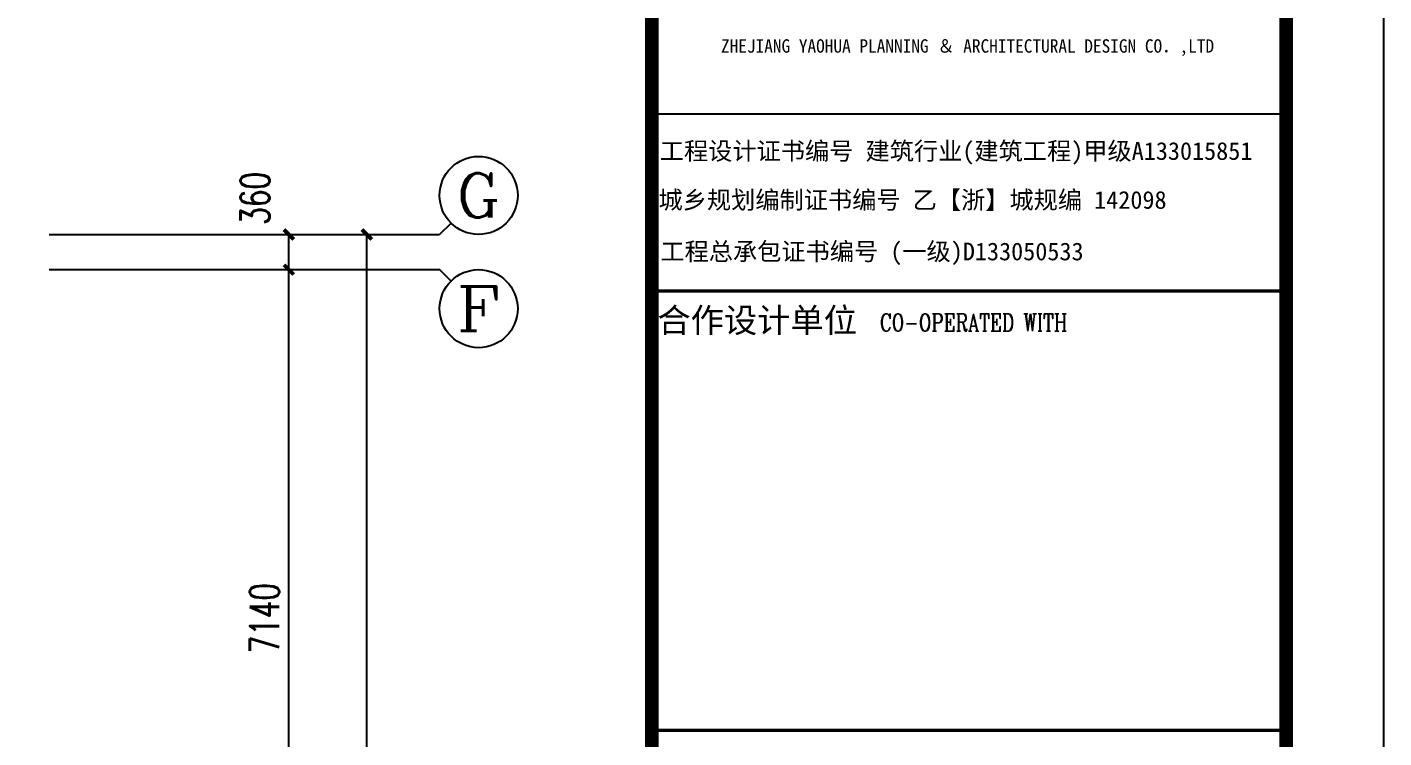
# Model space of a CAD drawing. Extents: x -55118 to 386282, y -631686 to -470886.
# Drawn here: x 372383 to 386282, y -586762 to -579482 of the extents above; entities that cross this region are included whole.
import ezdxf
from ezdxf.enums import TextEntityAlignment as Align

# ---------------------------------------------------------------- set-up
doc = ezdxf.new("R2010")
doc.units = 0
doc.header["$LTSCALE"] = 1000
doc.header["$MEASUREMENT"] = 0
doc.layers.get('0').update_dxf_attribs({"linetype": 'CONTINUOUS'})
doc.layers.get('Defpoints').update_dxf_attribs({"linetype": 'CONTINUOUS'})
for name, color, linetype in [('AXIS', 3, 'CONTINUOUS'), ('AXIS_TEXT', 7, 'CONTINUOUS'), ('WALL', 6, 'CONTINUOUS'), ('图框', 4, 'CONTINUOUS')]:
    doc.layers.add(name, color=color, linetype=linetype)
doc.styles.add('_TCH_AXIS', font='COMPLEX', dxfattribs={"bigfont": 'GBCBIG'})
doc.styles.add('_TCH_DIM_T3', font='SIMPLEX', dxfattribs={"width": 0.705882, "bigfont": 'GBCBIG'})
doc.styles.add('COMPLEX', font='COMPLEX')
doc.styles.add('iIcon2', font='')
doc.styles.add('MIMI-TKWZ', font='romanc.shx', dxfattribs={"width": 0.75, "oblique": 15, "bigfont": 'bigfont.shx'})
doc.styles.add('图框艺术体', font='simhei.ttf', dxfattribs={"width": 0.9})
doc.styles.get('iIcon2').set_extended_font_data('SimSun')
doc.dimstyles.new('_TCH_ARCH&&100', dxfattribs={"dimtxt": 297.5, "dimasz": 100, "dimexe": 250, "dimexo": 300, "dimgap": 100, "dimtad": 1, "dimdec": 0, "dimzin": 0, "dimdsep": 46, "dimtxsty": '_TCH_DIM_T3', "dimblk": 'ARCHTICK', "dimcen": 0.09, "dimclrt": 7, "dimazin": 2, "dimtfac": 1, "dimtdec": 0, "dimtix": 1, "dimtmove": 2, "dimatfit": 3, "dimfxl": 0, "dimtolj": 1, "dimtzin": 0, "dimarcsym": 0})

# ---------------------------------------------------------------- blocks, each defined once
blk = doc.blocks.new('_ArchTick')
at = {"color": 0, "linetype": 'ByBlock', "const_width": 0.4}
blk.add_lwpolyline([(-0.5, -0.5), (0.5, 0.5)], dxfattribs=at)
blk = doc.blocks.new('*D87')
at = {"layer": 'AXIS', "color": 0, "lineweight": -2}
for p, q in [((372864, -581966), (375314, -581966)), ((375064, -589106), (375064, -581966)), ((372864, -589106), (375314, -589106))]:
    blk.add_line(p, q, dxfattribs=at)
at = {"layer": 'Defpoints', "color": 0}
for p in [(372564, -581966), (375064, -581966), (372564, -589106)]:
    blk.add_point(p, dxfattribs=at)
at = {"layer": 'AXIS', "color": 0, "lineweight": -2, "xscale": 100, "yscale": 100, "zscale": 100}
for p, rotation in [((375064, -581966), 90), ((375064, -589106), 270)]:
    blk.add_blockref('_ArchTick', p, dxfattribs=dict(at, rotation=rotation))
at = {"layer": 'AXIS', "color": 7, "insert": (374815, -585536), "char_height": 297.5, "attachment_point": 5, "rotation": 90, "style": '_TCH_DIM_T3'}
blk.add_mtext('\\A1;7140', dxfattribs=at)
blk = doc.blocks.new('*D88')
at = {"layer": 'AXIS', "color": 0, "lineweight": -2}
for p, q in [((372864, -581606), (375314, -581606)), ((375064, -581966), (375064, -581606)), ((372864, -581966), (375314, -581966))]:
    blk.add_line(p, q, dxfattribs=at)
at = {"layer": 'Defpoints', "color": 0}
for p in [(372564, -581606), (375064, -581606), (372564, -581966)]:
    blk.add_point(p, dxfattribs=at)
at = {"layer": 'AXIS', "color": 0, "lineweight": -2, "xscale": 100, "yscale": 100, "zscale": 100}
for p, rotation in [((375064, -581606), 90), ((375064, -581966), 270)]:
    blk.add_blockref('_ArchTick', p, dxfattribs=dict(at, rotation=rotation))
at = {"layer": 'AXIS', "color": 7, "insert": (374719, -581236), "char_height": 297.5, "attachment_point": 5, "rotation": 90, "style": '_TCH_DIM_T3'}
blk.add_mtext('\\A1;360', dxfattribs=at)
blk = doc.blocks.new('*D89')
at = {"layer": 'AXIS', "color": 0, "lineweight": -2}
for p, q in [((372864, -581606), (376114, -581606)), ((375864, -620606), (375864, -581606)), ((372864, -620606), (376114, -620606))]:
    blk.add_line(p, q, dxfattribs=at)
at = {"layer": 'Defpoints', "color": 0}
for p in [(372564, -581606), (375864, -581606), (372564, -620606)]:
    blk.add_point(p, dxfattribs=at)
at = {"layer": 'AXIS', "color": 0, "lineweight": -2, "xscale": 100, "yscale": 100, "zscale": 100}
for p, rotation in [((375864, -581606), 90), ((375864, -620606), 270)]:
    blk.add_blockref('_ArchTick', p, dxfattribs=dict(at, rotation=rotation))
at = {"layer": 'AXIS', "color": 7, "insert": (375615, -601106), "char_height": 297.5, "attachment_point": 5, "rotation": 90, "style": '_TCH_DIM_T3'}
blk.add_mtext('\\A1;39000', dxfattribs=at)
blk = doc.blocks.new('_AXISO')
blk.add_circle((0, 0), 0.5)
at = {"layer": 'AXIS_TEXT', "style": 'COMPLEX', "width": 1.041667}
blk.add_attdef('A', text='', height=0.56, dxfattribs=at).set_placement((-0.25, -0.28), (0.25, -0.28), align=Align.FIT)
blk = doc.blocks.new('jhyfty')
at = {"layer": '图框'}
blk.add_line((769350, 157024), (775850, 157024), dxfattribs=at)
blk.add_lwpolyline([(671751, 105710), (776851, 105710), (776851, 165110), (671751, 165110)], close=True, dxfattribs=at)
at = {"layer": '图框', "const_width": 140}
for points in [[(674251, 164110), (775851, 164110), (775851, 106710), (674251, 106710)], [(775851, 164110), (769351, 164110), (769351, 106710), (775851, 106710)]]:
    blk.add_lwpolyline(points, close=True, dxfattribs=at)
at = {"layer": '图框', "const_width": 35}
for points in [[(769351, 155210), (775851, 155210)], [(769351, 150710), (775851, 150710)]]:
    blk.add_lwpolyline(points, dxfattribs=at)
at = {"layer": '图框', "style": '图框艺术体', "width": 0.95}
blk.add_text('ZHEJIANG YAOHUA PLANNING ＆ ARCHITECTURAL DESIGN CO．,LTD', height=137.12, dxfattribs=at).set_placement((772586, 157652), align=Align.CENTER)
at = {"layer": '图框', "style": 'iIcon2'}
for s, height, p in [('工程设计证书编号 建筑行业(建筑工程)甲级A133015851', 181.8, (769433, 156554)), ('城乡规划编制证书编号 乙【浙】城规编 142098', 181.8, (769420, 156053)), ('工程总承包证书编号 (一级)D133050533', 181.8, (769439, 155525)), ('合作设计单位', 250, (769408, 154786))]:
    blk.add_text(s, height=height, dxfattribs=at).set_placement(p)
at = {"layer": '图框', "style": 'MIMI-TKWZ', "width": 0.75}
blk.add_text('CO-OPERATED WITH', height=180, dxfattribs=at).set_placement((771688, 154798))

msp = doc.modelspace()

# ---------------------------------------------------------------- linework, layer by layer
at = {"layer": 'AXIS'}
for p, q in [((376725.7, -581488.4), (376608.6, -581605.5)), ((372608.6, -581605.5), (376608.6, -581605.5)), ((372608.6, -581965.5), (376608.6, -581965.5)), ((376725.7, -582082.7), (376608.6, -581965.5))]:
    msp.add_line(p, q, dxfattribs=at)

# ---------------------------------------------------------------- block references
ref = msp.add_blockref('_AXISO', (377008.6, -581205.5), dxfattribs=dict(at, xscale=800, yscale=800, zscale=800))
ref.add_attrib('A', 'G', dxfattribs={"layer": 'AXIS_TEXT', "height": 452.5, "style": '_TCH_AXIS', "width": 1.166667}).set_placement((376782.3, -581431.8), (377234.8, -581431.8), align=Align.FIT)
ref = msp.add_blockref('_AXISO', (377008.6, -582365.5), dxfattribs=dict(at, xscale=800, yscale=800, zscale=800))
ref.add_attrib('A', 'F', dxfattribs={"layer": 'AXIS_TEXT', "height": 452.5, "style": '_TCH_AXIS', "width": 1.3125}).set_placement((376782.3, -582591.8), (377234.8, -582591.8), align=Align.FIT)
at = {"layer": 'WALL'}
msp.add_blockref('jhyfty', (-390568.5, -737395.5), dxfattribs=at)

# ---------------------------------------------------------------- dimensions: what is measured, and where the dimension line sits
at = {"layer": 'AXIS'}
dim = msp.add_linear_dim(base=(375063.7, -581605.5), p1=(372563.7, -581965.5), p2=(372563.7, -581605.5), angle=90, text='360', dimstyle='_TCH_ARCH&&100', dxfattribs=at)
dim.commit()
dim.dimension.update_dxf_attribs({"geometry": '*D88', "text_midpoint": (374718.7, -581235.5), "dimtype": 129})
for p1, p2, distance, text, picture, middle in [((372563.7, -620605.5), (372563.7, -581605.5), -3300, '39000', '*D89', (375614.9, -601105.5)), ((372563.7, -589105.5), (372563.7, -581965.5), -2500, '7140', '*D87', (374814.9, -585535.5))]:
    dim = msp.add_aligned_dim(p1=p1, p2=p2, distance=distance, text=text, dimstyle='_TCH_ARCH&&100', dxfattribs=at)
    dim.commit()
    dim.dimension.update_dxf_attribs({"geometry": picture, "text_midpoint": middle})

doc.saveas('drawing.dxf')
